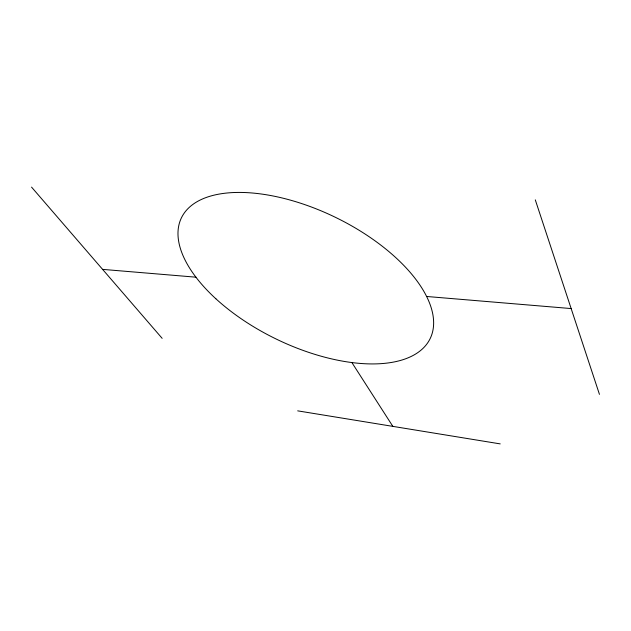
<?xml version="1.0" encoding="UTF-8"?>
<svg xmlns="http://www.w3.org/2000/svg" width="631" height="631" viewBox="0 0 631 631"><rect width="100%" height="100%" fill="white"/><g stroke="black" fill="none" stroke-linecap="round" stroke-linejoin="round"><path stroke-width="0.95" d="M102.593 269.374L195.949 277.183M426.501 296.467L571.15 308.567M297.69 410.852L500.217 443.885M31.55 187.115L162.151 338.342M351.956 362.659L392.837 426.367M535.293 199.861L599.45 394.367M215.873 298.771A138.252 67.683 25.9 0 0 429.38 340.093A138.252 67.683 25.9 0 0 272.095 195.791A138.252 67.683 25.9 0 0 215.873 298.771"/></g></svg>
